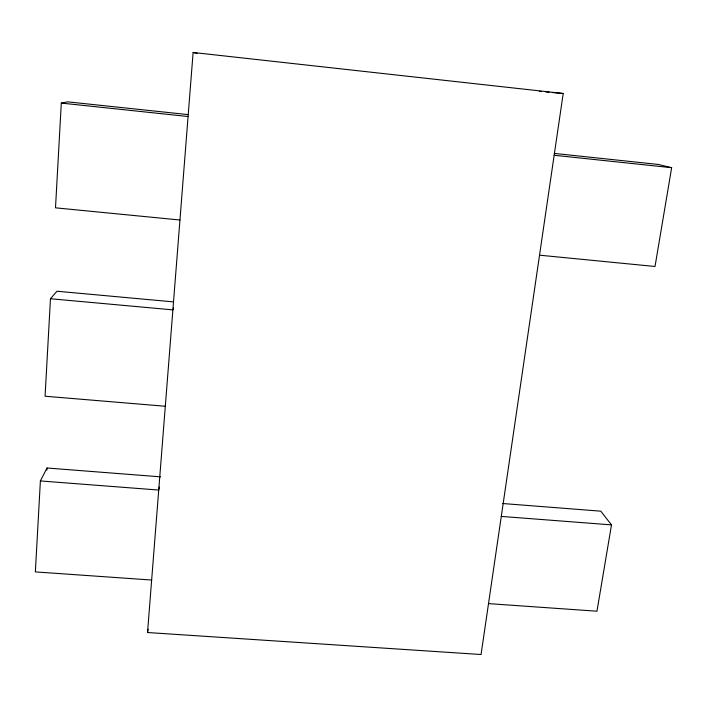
<?xml version="1.0" encoding="UTF-8"?>
<svg xmlns="http://www.w3.org/2000/svg" width="707" height="707" viewBox="0 0 707 707"><rect width="100%" height="100%" fill="white"/><g stroke="black" fill="none" stroke-linecap="round" stroke-linejoin="round"><path stroke-width="1.06" d="M160.533 476.845L46.998 467.999L40.387 480.946L35.35 571.901L151.643 580.04M173.242 301.862L56.984 291.231L50.462 298.743L45.071 396.229L165.305 406.26M188.027 114.596L67.686 101.843L61.297 103.089L55.499 207.831L179.949 220.01M46.874 470.182L46.998 467.999M147.524 632.526L193.117 52.477L563.205 93.492L481.06 654.523L147.524 632.526L148.125 629.274M502.527 503.508L600.782 511.17L611.502 524.886L596.964 611.21L488.51 603.619M554.306 153.419L658.279 164.448L671.65 167.7L655.018 266.486L539.529 255.183M159.393 487.026L158.721 490.048L40.387 480.946M173.515 307.916L172.879 309.869L50.462 298.743M501.281 516.41L611.502 524.886M539.282 91.353L541.456 91.548M545.804 91.937L549.074 92.228M552.335 92.52L563.205 93.492M61.297 103.089L188.08 116.514M554.164 155.266L671.65 167.7M193.117 52.477L197.094 53.361"/></g></svg>
